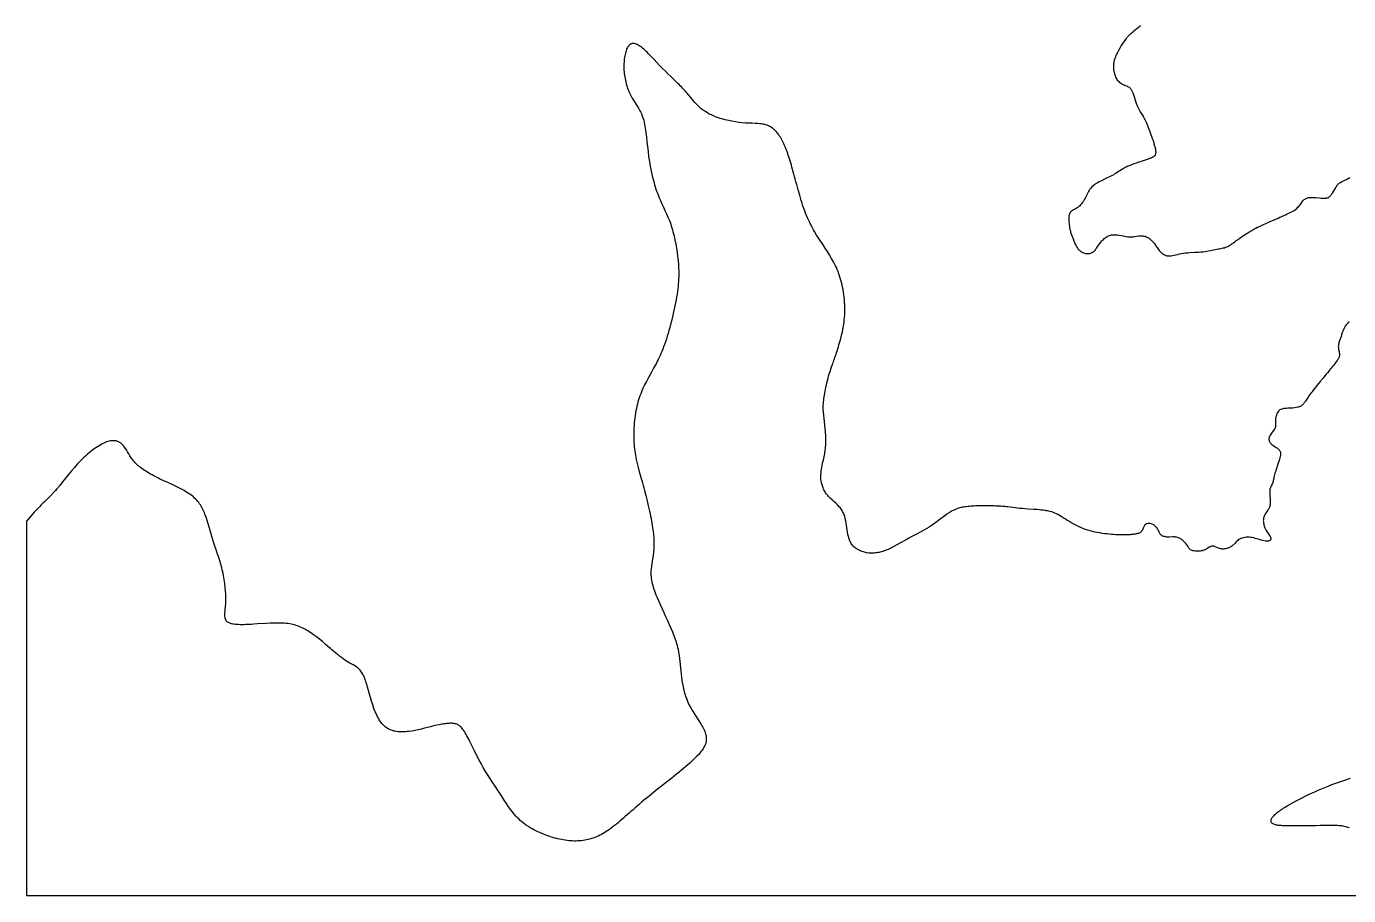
# Model space of a CAD drawing. Header units: millimetres. Extents: x -4841 to 5132, y -1058 to 8865.
# Drawn here: x -4841 to 146, y -1058 to 2219 of the extents above; entities that cross this region are included whole.
import ezdxf

# ---------------------------------------------------------------- set-up
doc = ezdxf.new("R2010")
doc.units = ezdxf.units.MM
doc.layers.add('168', color=7, linetype='Continuous')

msp = doc.modelspace()

# ---------------------------------------------------------------- linework, layer by layer
at = {"layer": '168', "elevation": 168}
for points in [[(-638.5, 2221.8), (-644.3, 2217.4), (-649.7, 2213.2), (-654.9, 2209.2), (-659.8, 2205.3), (-664.2, 2201.6), (-668.4, 2198.2), (-672.2, 2194.9), (-675.6, 2191.8), (-678.8, 2188.9), (-681.7, 2186.1), (-684.4, 2183.5), (-686.8, 2180.9), (-689.1, 2178.5), (-691.1, 2176.1), (-693.1, 2173.9), (-696.5, 2169.4), (-699.6, 2165.1), (-705.5, 2156.4), (-711.4, 2147.2), (-717, 2137.8), (-722.4, 2128.4), (-727.3, 2119), (-729.5, 2114.4), (-731.6, 2109.8), (-733.5, 2105.3), (-735.2, 2100.8), (-736.7, 2096.2), (-738, 2091.7), (-739.2, 2087.1), (-740, 2082.5), (-740.7, 2077.9), (-741.1, 2073.3), (-741.2, 2068.6), (-741.2, 2064), (-740.9, 2059.3), (-740.4, 2054.7), (-739.7, 2050.1), (-738.8, 2045.6), (-737.7, 2041.2), (-736.4, 2036.8), (-734.8, 2032.6), (-733.1, 2028.5), (-731.1, 2024.6), (-728.9, 2020.9), (-726.5, 2017.4), (-723.8, 2014.2), (-720.9, 2011.3), (-717.9, 2008.6), (-714.6, 2006.2), (-711.3, 2004), (-707.9, 2002.1), (-704.4, 2000.4), (-700.9, 1998.8), (-697.5, 1997.3), (-690.9, 1994.8), (-687.8, 1993.5), (-684.7, 1992), (-681.8, 1990.2), (-679, 1987.9), (-677.7, 1986.5), (-676.3, 1985), (-675, 1983.3), (-673.7, 1981.4), (-672.5, 1979.3), (-671.3, 1977), (-670.1, 1974.4), (-668.9, 1971.7), (-667.8, 1968.7), (-666.7, 1965.6), (-664.5, 1959), (-662.3, 1951.9), (-660.1, 1944.7), (-657.9, 1937.5), (-655.6, 1930.5), (-653.2, 1923.8), (-650.7, 1917.7), (-648.2, 1912.1), (-645.5, 1906.9), (-642.8, 1902.1), (-640.1, 1897.7), (-637.4, 1893.4), (-634.7, 1889.3), (-629.6, 1881.2), (-627.2, 1877.1), (-624.9, 1872.8), (-622.6, 1868.3), (-620.3, 1863.5), (-617.9, 1858.2), (-615.5, 1852.4), (-614.2, 1849.4), (-612.9, 1846.1), (-611.5, 1842.7), (-610.1, 1839.2), (-608.6, 1835.4), (-607.1, 1831.5), (-604, 1823.3), (-600.9, 1814.8), (-597.8, 1806.1), (-594.8, 1797.4), (-591.9, 1788.9), (-589.3, 1780.8), (-588.2, 1776.9), (-587.1, 1773.1), (-586.1, 1769.6), (-585.1, 1766.2), (-584.4, 1763), (-583.7, 1760), (-583.1, 1757.1), (-582.6, 1754.4), (-582.2, 1751.8), (-581.9, 1749.4), (-581.8, 1747.2), (-581.7, 1745), (-581.8, 1743), (-582, 1741.1), (-582.3, 1739.4), (-582.7, 1737.7), (-583.2, 1736.1), (-583.9, 1734.7), (-585.6, 1732), (-587.7, 1729.6), (-589, 1728.5), (-590.4, 1727.5), (-592, 1726.5), (-593.8, 1725.5), (-595.7, 1724.6), (-597.7, 1723.6), (-599.9, 1722.7), (-602.4, 1721.7), (-605, 1720.8), (-607.7, 1719.8), (-610.7, 1718.8), (-613.9, 1717.7), (-617.3, 1716.6), (-620.9, 1715.5), (-624.7, 1714.2), (-628.7, 1712.9), (-637.1, 1710.2), (-646, 1707.2), (-655.2, 1704.1), (-664.4, 1700.8), (-673.5, 1697.3), (-682.2, 1693.8), (-686.4, 1692), (-690.5, 1690.2), (-694.3, 1688.3), (-698, 1686.5), (-701.5, 1684.7), (-704.9, 1682.8), (-711.2, 1679.1), (-717, 1675.5), (-722.5, 1671.9), (-727.7, 1668.4), (-732.7, 1665.1), (-737.8, 1661.9), (-742.8, 1658.9), (-748.1, 1656), (-753.4, 1653.3), (-764.2, 1648.2), (-775.3, 1643.1), (-786.5, 1637.7), (-792.1, 1634.9), (-797.6, 1631.9), (-803, 1628.7), (-808.2, 1625.3), (-813.1, 1621.8), (-817.8, 1618.1), (-822.2, 1614.2), (-826.1, 1610.1), (-829.7, 1605.7), (-832.8, 1601.2), (-835.6, 1596.6), (-838.1, 1591.8), (-847.5, 1572.4), (-850, 1567.7), (-852.7, 1563.1), (-855.5, 1558.6), (-858.5, 1554.4), (-861.7, 1550.3), (-864.9, 1546.6), (-868.2, 1543.1), (-871.7, 1539.9), (-875.2, 1537.2), (-878.7, 1534.8), (-882.2, 1532.7), (-885.7, 1530.9), (-889, 1529.2), (-892.3, 1527.6), (-895.3, 1525.9), (-898.1, 1524.2), (-900.5, 1522.2), (-902.7, 1520), (-904.5, 1517.6), (-906, 1514.8), (-907.3, 1511.8), (-908.2, 1508.5), (-908.9, 1504.9), (-909.4, 1501.1), (-909.7, 1497), (-909.8, 1492.6), (-909.8, 1488), (-909.6, 1483.3), (-908.7, 1473.6), (-907.4, 1464.1), (-906.6, 1459.5), (-905.7, 1455.1), (-904.8, 1451), (-903.7, 1447.2), (-902.6, 1443.6), (-901.5, 1440.2), (-899.2, 1433.8), (-896.9, 1427.8), (-894.7, 1422), (-890.3, 1410.5), (-887.9, 1404.7), (-885.2, 1398.7), (-882.2, 1392.7), (-878.8, 1386.8), (-876.9, 1383.9), (-874.9, 1381.2), (-872.7, 1378.6), (-870.3, 1376.2), (-867.9, 1373.9), (-865.2, 1371.8), (-862.5, 1369.9), (-859.6, 1368.1), (-856.6, 1366.7), (-853.5, 1365.4), (-850.3, 1364.4), (-847.1, 1363.6), (-843.7, 1363.1), (-840.4, 1362.9), (-837.1, 1362.9), (-833.8, 1363.2), (-830.5, 1363.8), (-827.4, 1364.6), (-824.4, 1365.7), (-821.6, 1367), (-819, 1368.6), (-816.4, 1370.5), (-814, 1372.6), (-811.7, 1375), (-809.3, 1377.6), (-807, 1380.4), (-804.7, 1383.5), (-802.3, 1386.9), (-799.8, 1390.4), (-797.1, 1394.2), (-791.6, 1401.9), (-785.6, 1409.5), (-782.4, 1413.1), (-779.1, 1416.5), (-775.7, 1419.7), (-772.1, 1422.5), (-768.4, 1425), (-764.6, 1427.2), (-760.6, 1429.2), (-756.5, 1430.8), (-752.4, 1432), (-748.1, 1433), (-743.7, 1433.6), (-739.2, 1433.9), (-734.6, 1433.9), (-730.1, 1433.7), (-725.4, 1433.3), (-720.8, 1432.7), (-711.7, 1431.1), (-703, 1429.3), (-694.5, 1427.6), (-686.3, 1426.3), (-682.2, 1425.8), (-678.2, 1425.6), (-674.1, 1425.6), (-670.1, 1425.9), (-666, 1426.4), (-661.9, 1427), (-653.7, 1428.5), (-645.5, 1429.8), (-641.5, 1430.2), (-637.5, 1430.3), (-633.6, 1430.2), (-629.8, 1429.7), (-626, 1428.9), (-622.3, 1428), (-618.7, 1426.7), (-615.3, 1425.3), (-611.9, 1423.6), (-608.7, 1421.8), (-605.7, 1419.7), (-602.7, 1417.5), (-599.9, 1415.2), (-597.2, 1412.6), (-594.6, 1409.9), (-592, 1406.9), (-589.4, 1403.8), (-586.9, 1400.5), (-584.4, 1397), (-581.9, 1393.4), (-576.7, 1385.9), (-571.2, 1378.3), (-568.3, 1374.7), (-565.3, 1371.2), (-562.1, 1367.9), (-558.8, 1364.9), (-555.3, 1362.1), (-551.5, 1359.7), (-547.6, 1357.7), (-543.4, 1356.1), (-538.9, 1354.9), (-534.1, 1354.2), (-531.6, 1354.1), (-529, 1354.1), (-526.3, 1354.2), (-523.6, 1354.5), (-517.8, 1355.4), (-511.7, 1356.6), (-505.3, 1358.1), (-498.6, 1359.8), (-491.6, 1361.4), (-484.3, 1363), (-476.7, 1364.4), (-468.8, 1365.5), (-460.7, 1366.3), (-452.5, 1367), (-435.7, 1367.9), (-419.2, 1368.7), (-411.2, 1369.3), (-403.5, 1370.1), (-396.1, 1371), (-388.9, 1372.1), (-382.1, 1373.3), (-375.5, 1374.6), (-369.2, 1375.9), (-363.2, 1377.1), (-357.3, 1378.3), (-351.8, 1379.5), (-346.4, 1380.4), (-341.2, 1381.3), (-336.3, 1382.2), (-331.5, 1383.1), (-326.9, 1384.1), (-322.4, 1385.2), (-318.1, 1386.5), (-313.9, 1388), (-309.8, 1389.9), (-305.8, 1392), (-301.7, 1394.5), (-297.5, 1397.3), (-293.1, 1400.4), (-288.4, 1403.8), (-283.3, 1407.5), (-280.6, 1409.5), (-277.7, 1411.6), (-274.7, 1413.8), (-271.6, 1416), (-264.9, 1420.7), (-257.8, 1425.6), (-250.3, 1430.7), (-234.8, 1440.7), (-227, 1445.6), (-219.3, 1450.2), (-211.8, 1454.5), (-204.6, 1458.5), (-197.6, 1462.1), (-190.8, 1465.5), (-177.5, 1471.6), (-164.1, 1477.5), (-157.2, 1480.5), (-150.1, 1483.6), (-135.4, 1490.1), (-120.5, 1496.8), (-113.2, 1500.1), (-106, 1503.3), (-99, 1506.4), (-92.4, 1509.4), (-86, 1512.3), (-80, 1515), (-74.3, 1517.7), (-69, 1520.4), (-64, 1523.1), (-59.4, 1525.8), (-55.1, 1528.7), (-51.2, 1531.7), (-47.6, 1534.9), (-44.4, 1538.2), (-41.4, 1541.6), (-38.6, 1545), (-33.6, 1551.8), (-28.9, 1558.2), (-26.5, 1561.2), (-24.1, 1563.9), (-21.4, 1566.4), (-18.6, 1568.6), (-15.3, 1570.5), (-11.7, 1572.1), (-9.7, 1572.7), (-7.6, 1573.3), (-5.3, 1573.8), (-2.9, 1574.1), (-0.2, 1574.4), (2.5, 1574.5), (5.5, 1574.6), (8.6, 1574.5), (15, 1574.2), (21.8, 1573.8), (35.5, 1572.6), (42.1, 1572), (48.2, 1571.7), (51.1, 1571.6), (53.8, 1571.7), (56.3, 1571.8), (58.6, 1571.9), (60.8, 1572.2), (62.8, 1572.6), (64.7, 1573), (66.4, 1573.5), (69.5, 1574.8), (72.3, 1576.4), (74.7, 1578.2), (76.9, 1580.4), (79, 1582.7), (81.1, 1585.3), (83.1, 1588.1), (85.1, 1591.1), (89, 1597.3), (92.7, 1603.6), (96.1, 1609.6), (99.4, 1615.1), (102.6, 1620), (104.3, 1622.3), (106.2, 1624.4), (108.1, 1626.3), (110.2, 1628.1), (112.5, 1629.8), (115, 1631.4), (120.3, 1634.2), (126.1, 1636.9), (132.1, 1639.7), (138.2, 1642.7), (144.3, 1645.9), (150.3, 1649.3)], [(147, 1106.9), (145.1, 1104.2), (141, 1098.9), (136.9, 1094), (133.1, 1089), (129.9, 1083.9), (127.2, 1078.6), (124.9, 1073.1), (122.9, 1067.5), (119.5, 1056), (117.7, 1050), (115.6, 1043.8), (113.1, 1037.5), (110.5, 1030.9), (109.4, 1027.5), (108.4, 1024), (107.6, 1020.5), (107.1, 1016.8), (106.9, 1013), (107.1, 1009.1), (107.6, 1005.2), (108.2, 1001.2), (109.7, 993.3), (110.4, 989.5), (110.9, 985.7), (111.1, 982.2), (111, 978.7), (110.4, 975.2), (109.9, 973.4), (109.2, 971.5), (108.3, 969.4), (107.2, 967.2), (105.8, 964.9), (104.2, 962.3), (102.3, 959.4), (100.2, 956.4), (97.7, 953), (94.9, 949.3), (91.8, 945.2), (88.3, 940.8), (84.4, 936), (80.2, 930.8), (75.6, 925.2), (70.8, 919.3), (65.7, 913.1), (60.4, 906.8), (49.5, 893.6), (38.5, 880.2), (27.6, 866.9), (22.4, 860.4), (17.3, 854), (12.5, 847.9), (7.9, 842), (3.7, 836.5), (-0.2, 831.3), (-3.7, 826.4), (-6.8, 821.9), (-9.7, 817.7), (-12.3, 813.9), (-14.7, 810.3), (-16.9, 807), (-19, 804), (-20.9, 801.3), (-22.8, 798.8), (-24.5, 796.5), (-26.3, 794.4), (-28.1, 792.6), (-29.9, 790.9), (-31.8, 789.4), (-33.8, 788), (-36, 786.8), (-38.4, 785.8), (-40.9, 784.8), (-43.5, 784), (-46.3, 783.3), (-52.1, 782.1), (-58.2, 781.2), (-64.5, 780.6), (-70.8, 780.1), (-77, 779.8), (-82.9, 779.5), (-88.4, 779.2), (-93.5, 778.7), (-98.1, 778.2), (-102.4, 777.4), (-106.3, 776.4), (-109.9, 775), (-113.1, 773.3), (-116, 771.2), (-118.7, 768.6), (-121, 765.5), (-123.1, 762), (-125, 758.2), (-126.5, 754.1), (-127.8, 749.9), (-128.7, 745.6), (-129.4, 741.2), (-129.8, 736.9), (-130, 732.7), (-129.8, 724.6), (-129.6, 720.8), (-129.6, 717), (-129.8, 713.3), (-130.4, 709.7), (-131.4, 706.1), (-132.9, 702.6), (-134.8, 699.2), (-137.2, 695.7), (-142.4, 688.9), (-147.6, 682), (-149.9, 678.5), (-151.8, 674.9), (-153.3, 671.3), (-154.2, 667.7), (-154.7, 664), (-154.5, 660.4), (-154.2, 658.6), (-153.8, 656.8), (-153.2, 655.1), (-152.4, 653.3), (-151.5, 651.6), (-150.4, 649.9), (-149.1, 648.3), (-147.6, 646.7), (-146, 645.1), (-144.1, 643.6), (-140.1, 640.5), (-135.8, 637.6), (-131.3, 634.7), (-126.8, 631.7), (-122.6, 628.7), (-118.8, 625.6), (-117.1, 624), (-115.6, 622.3), (-114.4, 620.6), (-113.3, 618.9), (-112.4, 617.1), (-111.7, 615.2), (-111.2, 613.3), (-110.9, 611.3), (-110.7, 609.3), (-110.7, 607.2), (-111, 602.8), (-111.9, 598.2), (-113.1, 593.3), (-114.7, 588.1), (-116.5, 582.6), (-118.4, 576.8), (-122.6, 564.7), (-126.7, 552.4), (-128.7, 546.3), (-130.5, 540.4), (-132.1, 534.7), (-133.5, 529.3), (-134.6, 524.3), (-135.7, 519.5), (-136.6, 514.9), (-137.5, 510.7), (-138.4, 506.7), (-139.3, 502.9), (-140.4, 499.4), (-141.7, 496.1), (-144.6, 489.9), (-147.5, 483.7), (-148.9, 480.4), (-150, 477), (-150.9, 473.2), (-151.5, 469.1), (-151.7, 464.6), (-151.7, 459.8), (-151.5, 454.8), (-151.2, 449.6), (-150.4, 439.4), (-150, 434.4), (-149.8, 429.7), (-149.8, 425.3), (-150, 421.2), (-150.5, 417.3), (-151.1, 413.6), (-151.9, 410.2), (-152.9, 406.9), (-154.1, 403.8), (-155.6, 400.8), (-157.2, 397.8), (-159, 395), (-166.9, 383.9), (-168.7, 381.1), (-170.4, 378.2), (-171.9, 375.3), (-173.1, 372.4), (-174.1, 369.3), (-174.9, 366.3), (-175.4, 363.1), (-175.7, 360), (-175.9, 356.8), (-175.8, 353.6), (-175.6, 350.4), (-175.2, 347.2), (-174, 340.9), (-172.3, 334.7), (-170.2, 329), (-167.8, 323.7), (-165.3, 318.9), (-162.6, 314.6), (-159.9, 310.7), (-157.3, 307), (-154.8, 303.5), (-152.5, 300.1), (-150.6, 296.9), (-149, 293.7), (-148.5, 292.1), (-148.1, 290.5), (-147.8, 288.9), (-147.8, 287.4), (-147.9, 286), (-148.2, 284.7), (-148.8, 283.4), (-149.5, 282.3), (-150.6, 281.4), (-151.8, 280.5), (-153.3, 279.8), (-155, 279.3), (-156.8, 278.9), (-158.8, 278.6), (-161, 278.5), (-163.3, 278.5), (-165.7, 278.7), (-168.2, 279), (-173.4, 279.8), (-178.7, 281.1), (-184.2, 282.6), (-195.2, 285.8), (-206.2, 289), (-211.9, 290.5), (-217.8, 291.8), (-223.8, 292.9), (-229.6, 293.6), (-235.4, 293.8), (-240.9, 293.5), (-246.2, 292.8), (-251.3, 291.7), (-256.1, 290.3), (-260.6, 288.6), (-264.9, 286.6), (-268.9, 284.3), (-272.5, 281.6), (-275.9, 278.5), (-279.2, 274.9), (-282.6, 271.1), (-286.3, 267.1), (-288.4, 265.1), (-290.6, 263.1), (-293, 261.1), (-295.5, 259.2), (-298.3, 257.4), (-301.2, 255.7), (-304.2, 254.1), (-307.5, 252.7), (-310.9, 251.5), (-314.5, 250.5), (-318.3, 249.7), (-322.1, 249.2), (-326, 248.9), (-329.9, 248.9), (-333.8, 249.1), (-337.5, 249.7), (-341.2, 250.5), (-344.6, 251.5), (-348, 252.9), (-351.1, 254.3), (-357.1, 257.1), (-360, 258.4), (-362.8, 259.3), (-365.6, 259.8), (-368.4, 259.9), (-371.2, 259.5), (-374.1, 258.6), (-376.9, 257.4), (-379.7, 255.9), (-385.2, 252.5), (-390.6, 249.1), (-393.2, 247.6), (-395.8, 246.2), (-398.5, 245), (-401.2, 244), (-404, 243.1), (-407, 242.3), (-410.2, 241.7), (-413.6, 241.2), (-417.3, 240.9), (-421.2, 240.7), (-425.3, 240.7), (-429.4, 240.8), (-433.5, 241.2), (-437.5, 241.7), (-441.2, 242.5), (-444.6, 243.6), (-447.7, 244.9), (-450.3, 246.4), (-452.5, 248.2), (-454.5, 250.2), (-456.2, 252.4), (-457.9, 254.7), (-460.9, 259.7), (-464.3, 264.9), (-468.2, 270.1), (-470.4, 272.7), (-472.7, 275.2), (-475.2, 277.7), (-477.8, 280.1), (-480.6, 282.3), (-483.5, 284.4), (-486.5, 286.4), (-489.7, 288.2), (-492.9, 289.7), (-496.2, 291.1), (-499.6, 292.3), (-503.1, 293.3), (-506.5, 294), (-510, 294.4), (-513.5, 294.6), (-517, 294.6), (-531, 293.9), (-534.5, 293.8), (-538, 293.9), (-541.6, 294.2), (-545.1, 294.8), (-548.5, 295.6), (-551.8, 296.6), (-554.9, 297.8), (-557.8, 299.2), (-560.5, 300.9), (-562.8, 302.8), (-564.8, 305), (-566.4, 307.4), (-567.8, 309.9), (-569.1, 312.6), (-571.6, 318.2), (-572.9, 321.1), (-574.4, 324), (-576.2, 326.9), (-578.4, 329.7), (-580.8, 332.4), (-583.4, 335), (-586.2, 337.3), (-589.3, 339.5), (-592.4, 341.3), (-595.7, 342.9), (-599, 344.1), (-602.3, 344.9), (-605.6, 345.4), (-608.8, 345.4), (-611.9, 345.1), (-614.9, 344.4), (-617.6, 343.3), (-620.1, 341.9), (-622.3, 340), (-624.2, 337.9), (-625.8, 335.4), (-627.1, 332.7), (-629.5, 326.9), (-631.8, 321.2), (-633.2, 318.5), (-634.9, 316.1), (-636.8, 314), (-639, 312.1), (-641.5, 310.5), (-644.2, 309.1), (-647.1, 307.9), (-650.3, 306.9), (-653.8, 306), (-657.4, 305.3), (-661.3, 304.6), (-665.3, 304.1), (-669.5, 303.6), (-673.9, 303.2), (-678.5, 302.9), (-683.2, 302.6), (-693, 302.3), (-703.3, 302), (-708.7, 302), (-714.4, 302.1), (-720.3, 302.2), (-726.6, 302.4), (-733.3, 302.8), (-740.5, 303.2), (-748.2, 303.8), (-756.4, 304.6), (-765, 305.6), (-774, 306.7), (-783.1, 307.9), (-792.4, 309.4), (-801.7, 311.1), (-810.9, 312.9), (-820, 315), (-828.9, 317.3), (-837.5, 319.8), (-845.9, 322.6), (-854.1, 325.5), (-862.2, 328.8), (-870.1, 332.2), (-878, 336), (-885.8, 340), (-893.6, 344.2), (-901.4, 348.7), (-909, 353.3), (-916.5, 357.9), (-923.8, 362.5), (-930.9, 367), (-937.7, 371.2), (-944.2, 375.1), (-950.4, 378.6), (-956.3, 381.7), (-962, 384.5), (-967.7, 386.8), (-973.5, 388.8), (-979.7, 390.6), (-986.3, 392.1), (-989.9, 392.8), (-993.6, 393.4), (-997.5, 394), (-1001.7, 394.5), (-1006, 395), (-1010.6, 395.5), (-1015.4, 396), (-1020.3, 396.4), (-1030.6, 397.3), (-1041.3, 398), (-1063, 399.6), (-1073.6, 400.4), (-1083.9, 401.3), (-1093.6, 402.2), (-1102.9, 403.3), (-1120.8, 405.5), (-1129.8, 406.6), (-1139.2, 407.6), (-1144.1, 408.1), (-1149.2, 408.6), (-1154.5, 409.1), (-1160, 409.5), (-1165.7, 410), (-1171.7, 410.3), (-1177.9, 410.7), (-1184.3, 411), (-1191, 411.2), (-1197.8, 411.5), (-1211.7, 411.8), (-1225.9, 411.9), (-1240, 411.8), (-1253.8, 411.5), (-1260.5, 411.3), (-1267.1, 411), (-1273.4, 410.7), (-1279.5, 410.2), (-1285.3, 409.7), (-1290.9, 409.2), (-1296.3, 408.5), (-1301.4, 407.8), (-1306.4, 407), (-1311.1, 406.1), (-1315.7, 405.1), (-1320.2, 404), (-1324.6, 402.7), (-1328.8, 401.4), (-1337, 398.3), (-1345.1, 394.6), (-1349.1, 392.5), (-1353, 390.3), (-1357.1, 388), (-1361.1, 385.4), (-1369.3, 380), (-1377.5, 374), (-1385.9, 367.8), (-1394.3, 361.4), (-1411.2, 348.6), (-1419.7, 342.5), (-1428.2, 336.8), (-1436.7, 331.4), (-1445.3, 326.3), (-1454, 321.4), (-1462.9, 316.6), (-1472, 311.7), (-1481.5, 306.7), (-1491.3, 301.5), (-1496.3, 298.8), (-1501.5, 295.9), (-1512.3, 289.9), (-1523.3, 283.6), (-1546.2, 270.7), (-1557.6, 264.3), (-1569, 258.3), (-1580.2, 252.7), (-1585.6, 250.1), (-1591, 247.7), (-1596.2, 245.5), (-1601.3, 243.5), (-1606.3, 241.6), (-1611.2, 240), (-1616, 238.5), (-1620.7, 237.2), (-1625.3, 236.1), (-1629.8, 235.2), (-1634.3, 234.4), (-1638.7, 233.9), (-1643, 233.4), (-1647.3, 233.2), (-1651.5, 233.1), (-1655.7, 233.2), (-1659.9, 233.4), (-1664, 233.8), (-1672.2, 235), (-1680.4, 236.8), (-1684.4, 238), (-1688.4, 239.2), (-1692.3, 240.7), (-1696.1, 242.2), (-1699.9, 244), (-1703.5, 245.8), (-1707, 247.8), (-1710.4, 250), (-1713.7, 252.3), (-1716.8, 254.8), (-1719.8, 257.4), (-1722.6, 260.2), (-1725.2, 263.2), (-1727.6, 266.3), (-1729.8, 269.5), (-1731.9, 272.9), (-1733.7, 276.4), (-1735.4, 280), (-1736.9, 283.8), (-1738.2, 287.6), (-1740.6, 295.6), (-1742.5, 303.9), (-1744.1, 312.4), (-1745.5, 321), (-1747.9, 338.3), (-1749.2, 346.8), (-1750.7, 355.2), (-1752.5, 363.5), (-1754.6, 371.6), (-1755.9, 375.6), (-1757.3, 379.5), (-1758.9, 383.3), (-1760.6, 387.1), (-1762.5, 390.9), (-1764.6, 394.5), (-1767, 398.1), (-1769.5, 401.6), (-1772.3, 405), (-1775.2, 408.4), (-1781.5, 414.9), (-1788.2, 421.3), (-1795.2, 427.7), (-1802.2, 434), (-1809.1, 440.4), (-1815.5, 446.9), (-1818.5, 450.2), (-1821.4, 453.6), (-1824.1, 457.1), (-1826.5, 460.6), (-1828.8, 464.2), (-1831, 467.8), (-1832.9, 471.5), (-1834.7, 475.2), (-1836.3, 479), (-1837.7, 482.8), (-1839, 486.6), (-1840.2, 490.4), (-1842, 498.1), (-1843.3, 505.9), (-1844.1, 513.5), (-1844.4, 521.1), (-1844.3, 528.6), (-1843.9, 536), (-1843.1, 543.3), (-1842, 550.4), (-1840.8, 557.4), (-1839.5, 564.2), (-1838.1, 570.9), (-1836.6, 577.5), (-1835.2, 583.8), (-1832.5, 596.2), (-1830.2, 608.5), (-1829.1, 614.7), (-1828.2, 621), (-1827.5, 627.4), (-1826.8, 634), (-1826.4, 640.7), (-1826, 647.6), (-1825.8, 661.5), (-1826.1, 675.5), (-1826.9, 689.5), (-1828.1, 703.1), (-1829.6, 716.4), (-1831.2, 729.2), (-1832.7, 741.5), (-1834, 753.2), (-1835, 764.6), (-1835.5, 775.7), (-1835.6, 786.9), (-1835.3, 792.5), (-1835, 798.2), (-1834.5, 804), (-1833.8, 810), (-1833, 816.2), (-1832, 822.6), (-1830.9, 829.3), (-1829.7, 836.3), (-1828.4, 843.6), (-1827, 851.3), (-1825.4, 859.2), (-1823.7, 867.3), (-1821.8, 875.7), (-1819.8, 884.1), (-1817.6, 892.6), (-1815.2, 901.1), (-1812.7, 909.6), (-1810, 918.1), (-1807.2, 926.7), (-1804.1, 935.7), (-1800.8, 945), (-1799, 949.9), (-1797.3, 954.9), (-1795.4, 960.2), (-1793.5, 965.6), (-1791.6, 971.3), (-1789.5, 977.2), (-1787.5, 983.3), (-1785.3, 989.8), (-1783.1, 996.5), (-1780.9, 1003.5), (-1778.6, 1010.8), (-1776.3, 1018.3), (-1774, 1026.1), (-1771.8, 1034), (-1769.6, 1042.2), (-1767.5, 1050.6), (-1765.4, 1059.2), (-1763.5, 1067.9), (-1761.7, 1076.8), (-1760.1, 1085.8), (-1758.6, 1094.9), (-1757.2, 1104.1), (-1756.1, 1113.4), (-1755.2, 1122.9), (-1754.6, 1132.3), (-1754.2, 1141.8), (-1754, 1151.4), (-1754.1, 1160.9), (-1754.4, 1170.5), (-1754.9, 1180), (-1755.7, 1189.5), (-1756.6, 1199), (-1757.8, 1208.4), (-1759.2, 1217.7), (-1760.7, 1226.9), (-1762.5, 1235.9), (-1764.5, 1244.9), (-1766.6, 1253.7), (-1768.9, 1262.3), (-1771.4, 1270.8), (-1774.1, 1279), (-1776.9, 1287), (-1779.8, 1294.9), (-1782.9, 1302.5), (-1786.2, 1309.9), (-1789.6, 1317.2), (-1793, 1324.3), (-1796.6, 1331.2), (-1804.1, 1344.8), (-1811.8, 1357.8), (-1819.8, 1370.6), (-1827.9, 1383), (-1836.1, 1395.4), (-1852.5, 1420.2), (-1860.6, 1432.9), (-1868.6, 1446.1), (-1872.5, 1452.9), (-1876.4, 1459.8), (-1880.3, 1467), (-1884.1, 1474.4), (-1887.8, 1482), (-1891.5, 1489.8), (-1895.1, 1498), (-1898.7, 1506.4), (-1902.1, 1515.1), (-1905.5, 1524.2), (-1908.9, 1533.5), (-1912.1, 1543), (-1915.3, 1552.8), (-1918.4, 1562.7), (-1924.5, 1582.8), (-1930.2, 1603.1), (-1935.8, 1623.3), (-1938.5, 1633.3), (-1941.1, 1643.1), (-1943.7, 1652.7), (-1946.2, 1662.1), (-1948.7, 1671.2), (-1951.1, 1680), (-1953.5, 1688.6), (-1955.9, 1696.8), (-1958.2, 1704.8), (-1960.5, 1712.5), (-1962.8, 1719.9), (-1965.1, 1727.1), (-1967.3, 1734), (-1969.6, 1740.7), (-1971.9, 1747.2), (-1974.3, 1753.4), (-1976.6, 1759.4), (-1979, 1765.3), (-1981.4, 1771), (-1983.9, 1776.4), (-1986.4, 1781.8), (-1989, 1786.9), (-1991.6, 1791.9), (-1994.3, 1796.8), (-1997.1, 1801.5), (-2000, 1806), (-2003, 1810.3), (-2006, 1814.5), (-2009.2, 1818.5), (-2012.4, 1822.2), (-2015.8, 1825.8), (-2019.3, 1829.2), (-2022.9, 1832.4), (-2026.6, 1835.3), (-2030.4, 1838), (-2034.4, 1840.5), (-2038.5, 1842.7), (-2042.7, 1844.7), (-2047.1, 1846.5), (-2051.6, 1848), (-2056.3, 1849.2), (-2061.1, 1850.3), (-2066.1, 1851.2), (-2071.2, 1851.9), (-2076.4, 1852.5), (-2081.7, 1853), (-2092.7, 1853.6), (-2104.2, 1854.1), (-2116.1, 1854.6), (-2128.4, 1855.2), (-2141, 1856.2), (-2153.9, 1857.6), (-2166.9, 1859.4), (-2180, 1861.7), (-2193, 1864.4), (-2205.8, 1867.4), (-2218.2, 1870.8), (-2224.2, 1872.7), (-2230.1, 1874.6), (-2235.9, 1876.6), (-2241.5, 1878.7), (-2246.9, 1880.9), (-2252.2, 1883.1), (-2257.3, 1885.5), (-2262.2, 1887.9), (-2266.9, 1890.4), (-2271.5, 1892.9), (-2275.9, 1895.5), (-2280.1, 1898.1), (-2284.3, 1900.9), (-2288.2, 1903.6), (-2295.7, 1909.3), (-2302.7, 1915.1), (-2309.1, 1921), (-2315, 1927), (-2320.5, 1933.2), (-2325.9, 1939.5), (-2331.1, 1945.9), (-2336.5, 1952.7), (-2342.2, 1959.7), (-2345.1, 1963.3), (-2348.2, 1967), (-2351.5, 1970.8), (-2354.9, 1974.7), (-2358.5, 1978.7), (-2362.3, 1982.8), (-2366.4, 1987), (-2370.6, 1991.3), (-2375, 1995.7), (-2379.5, 2000.2), (-2384.2, 2004.8), (-2389.1, 2009.5), (-2399.1, 2019.2), (-2409.5, 2029.2), (-2420.2, 2039.5), (-2431, 2050.2), (-2441.9, 2061.2), (-2452.7, 2072.4), (-2463.4, 2083.7), (-2473.9, 2094.8), (-2484.2, 2105.6), (-2489.2, 2110.8), (-2494.1, 2115.9), (-2498.9, 2120.7), (-2503.6, 2125.3), (-2508.2, 2129.6), (-2512.7, 2133.7), (-2517.1, 2137.5), (-2521.3, 2140.9), (-2525.4, 2144), (-2529.3, 2146.7), (-2533.1, 2149.1), (-2536.8, 2151), (-2540.3, 2152.6), (-2543.7, 2153.8), (-2546.9, 2154.7), (-2550, 2155.1), (-2553, 2155.2), (-2555.8, 2154.9), (-2558.5, 2154.3), (-2561.1, 2153.3), (-2563.6, 2151.9), (-2565.9, 2150.1), (-2568.2, 2148), (-2570.3, 2145.5), (-2572.3, 2142.6), (-2574.2, 2139.4), (-2576, 2135.8), (-2577.7, 2131.9), (-2579.2, 2127.6), (-2580.7, 2123.1), (-2582, 2118.3), (-2583.2, 2113.3), (-2584.2, 2108), (-2585.1, 2102.6), (-2585.9, 2096.9), (-2586.5, 2091.1), (-2587, 2085.1), (-2587.4, 2079.1), (-2587.5, 2072.9), (-2587.6, 2066.7), (-2587.4, 2060.4), (-2587.1, 2054.1), (-2586.6, 2047.7), (-2586, 2041.4), (-2585.2, 2035.1), (-2584.2, 2028.8), (-2583.1, 2022.5), (-2581.9, 2016.3), (-2580.4, 2010.1), (-2578.9, 2004), (-2577.2, 1998), (-2575.4, 1992), (-2573.4, 1986.2), (-2571.3, 1980.4), (-2569.1, 1974.8), (-2566.7, 1969.3), (-2564.3, 1963.9), (-2561.7, 1958.7), (-2559, 1953.6), (-2556.3, 1948.7), (-2550.5, 1939.2), (-2538.5, 1920.7), (-2532.5, 1911.2), (-2529.7, 1906.3), (-2526.9, 1901.2), (-2524.2, 1895.9), (-2521.6, 1890.5), (-2519.2, 1884.7), (-2516.9, 1878.7), (-2514.8, 1872.4), (-2512.8, 1865.8), (-2511.1, 1858.8), (-2509.5, 1851.5), (-2508.1, 1843.9), (-2506.7, 1836), (-2505.5, 1827.9), (-2504.4, 1819.6), (-2503.4, 1811.1), (-2502.4, 1802.4), (-2500.5, 1784.5), (-2498.6, 1766.3), (-2496.5, 1747.7), (-2494.2, 1729), (-2491.4, 1710.5), (-2488.1, 1692.1), (-2484.5, 1674), (-2480.5, 1656.2), (-2478.4, 1647.5), (-2476.1, 1639), (-2473.8, 1630.6), (-2471.5, 1622.4), (-2469, 1614.3), (-2466.5, 1606.4), (-2463.9, 1598.7), (-2461.2, 1591.2), (-2458.5, 1584), (-2455.7, 1576.9), (-2452.9, 1570.1), (-2450, 1563.4), (-2444.2, 1550.5), (-2438.3, 1538), (-2432.5, 1525.6), (-2426.7, 1513.3), (-2421.2, 1500.7), (-2415.9, 1487.8), (-2413.4, 1481.1), (-2411, 1474.2), (-2408.7, 1467.1), (-2406.4, 1459.9), (-2404.3, 1452.6), (-2402.3, 1445.1), (-2398.5, 1429.8), (-2395, 1414.3), (-2392, 1398.6), (-2389.2, 1382.8), (-2386.9, 1367.1), (-2384.8, 1351.7), (-2383.1, 1336.5), (-2381.8, 1321.5), (-2381, 1306.3), (-2380.7, 1298.6), (-2380.6, 1290.7), (-2380.7, 1282.8), (-2380.9, 1274.6), (-2381.2, 1266.3), (-2381.7, 1257.7), (-2382.4, 1248.8), (-2383.3, 1239.7), (-2384.4, 1230.2), (-2385.6, 1220.4), (-2387.1, 1210.2), (-2388.8, 1199.6), (-2390.7, 1188.7), (-2392.7, 1177.5), (-2394.9, 1166.1), (-2397.3, 1154.5), (-2399.9, 1142.8), (-2402.5, 1131), (-2408.2, 1107.5), (-2411.3, 1095.8), (-2414.3, 1084.2), (-2417.5, 1072.9), (-2420.8, 1061.8), (-2424.1, 1050.9), (-2427.4, 1040.5), (-2430.8, 1030.4), (-2434.2, 1020.7), (-2437.6, 1011.5), (-2441, 1002.7), (-2444.4, 994.3), (-2447.8, 986.2), (-2451.3, 978.5), (-2454.7, 971), (-2458.2, 963.8), (-2461.6, 956.9), (-2465.1, 950.1), (-2468.5, 943.5), (-2475.4, 930.8), (-2482.3, 918.4), (-2496, 893.7), (-2502.7, 881.1), (-2509.2, 868.2), (-2515.5, 854.8), (-2518.5, 848), (-2521.4, 841), (-2524.2, 833.8), (-2526.9, 826.5), (-2529.5, 819), (-2532, 811.4), (-2534.3, 803.5), (-2536.5, 795.4), (-2538.5, 787.1), (-2540.4, 778.6), (-2542.1, 769.9), (-2543.7, 761), (-2545.1, 751.9), (-2546.3, 742.8), (-2547.4, 733.6), (-2548.3, 724.3), (-2549, 715), (-2549.6, 705.6), (-2550.1, 696.3), (-2550.3, 687.1), (-2550.4, 677.9), (-2550.4, 668.8), (-2550.1, 659.8), (-2549.7, 651), (-2549.2, 642.4), (-2548.5, 633.9), (-2547.6, 625.7), (-2546.6, 617.7), (-2545.4, 609.7), (-2544.1, 601.9), (-2541.1, 586.5), (-2537.6, 571.3), (-2533.7, 555.9), (-2529.5, 540.1), (-2527.2, 532.1), (-2524.9, 523.8), (-2522.6, 515.4), (-2520.2, 506.8), (-2517.7, 497.9), (-2515.2, 488.8), (-2512.7, 479.5), (-2510.2, 470), (-2505.1, 450.7), (-2500.2, 431.2), (-2495.5, 411.6), (-2491, 392.2), (-2489, 382.7), (-2487, 373.3), (-2485.2, 364.1), (-2483.4, 355.1), (-2481.9, 346.4), (-2480.5, 337.9), (-2479.2, 329.6), (-2478.1, 321.6), (-2477.1, 313.8), (-2476.3, 306.2), (-2475.6, 298.8), (-2475.1, 291.6), (-2474.7, 284.6), (-2474.4, 277.8), (-2474.3, 271.2), (-2474.3, 264.7), (-2474.4, 258.3), (-2474.6, 252.1), (-2475, 246.1), (-2475.5, 240.1), (-2476.1, 234.3), (-2476.8, 228.5), (-2478.4, 217.3), (-2482.2, 195.4), (-2483.8, 184.5), (-2485, 173.4), (-2485.4, 167.8), (-2485.7, 162.1), (-2485.7, 156.3), (-2485.5, 150.3), (-2485.1, 144.3), (-2484.4, 138.1), (-2483.4, 131.7), (-2482.1, 125.2), (-2480.5, 118.6), (-2478.7, 111.8), (-2476.7, 104.9), (-2474.4, 97.9), (-2472, 90.8), (-2469.4, 83.6), (-2466.6, 76.4), (-2463.7, 69), (-2457.5, 54.2), (-2450.9, 39.2), (-2437.1, 9.1), (-2430.2, -5.9), (-2423.4, -20.7), (-2416.7, -35.3), (-2410.4, -49.8), (-2404.4, -63.9), (-2401.6, -70.9), (-2398.9, -77.7), (-2396.4, -84.5), (-2394.1, -91.1), (-2391.9, -97.7), (-2389.8, -104.1), (-2388, -110.4), (-2386.3, -116.7), (-2384.8, -122.8), (-2383.4, -128.8), (-2381, -140.7), (-2379.1, -152.5), (-2377.5, -164), (-2376.2, -175.6), (-2373.9, -198.9), (-2372.7, -210.8), (-2371.5, -222.8), (-2370.1, -235), (-2368.5, -247.1), (-2366.6, -259.3), (-2364.4, -271.3), (-2361.7, -283.3), (-2358.6, -295), (-2356.8, -300.8), (-2354.9, -306.5), (-2350.7, -317.8), (-2345.9, -328.8), (-2340.7, -339.6), (-2335.2, -350.3), (-2329.2, -360.9), (-2323, -371.3), (-2316.5, -381.7), (-2302.9, -402.4), (-2296.3, -412.8), (-2293.2, -417.9), (-2290.2, -423.1), (-2287.5, -428.3), (-2284.9, -433.5), (-2282.7, -438.8), (-2280.7, -444), (-2279.1, -449.2), (-2277.8, -454.5), (-2277, -459.8), (-2276.6, -465.2), (-2276.8, -470.5), (-2277.4, -475.9), (-2278.6, -481.3), (-2280.3, -486.8), (-2282.6, -492.3), (-2285.4, -497.9), (-2288.7, -503.5), (-2292.4, -509.2), (-2296.7, -514.9), (-2301.4, -520.8), (-2306.5, -526.7), (-2312.1, -532.8), (-2318.1, -538.9), (-2324.5, -545.2), (-2331.3, -551.6), (-2338.5, -558.1), (-2346, -564.7), (-2353.9, -571.5), (-2362.1, -578.4), (-2370.6, -585.4), (-2379.4, -592.6), (-2388.5, -600), (-2397.7, -607.4), (-2407.1, -614.9), (-2426.3, -630.1), (-2445.8, -645.4), (-2465.2, -660.8), (-2484.4, -676.1), (-2493.7, -683.7), (-2502.9, -691.2), (-2511.9, -698.6), (-2520.6, -706), (-2529.1, -713.2), (-2537.3, -720.3), (-2545.3, -727.3), (-2553.1, -734.2), (-2560.7, -740.9), (-2568.1, -747.5), (-2575.3, -753.9), (-2582.4, -760.1), (-2589.4, -766.2), (-2596.2, -772.2), (-2602.9, -777.9), (-2609.4, -783.5), (-2615.9, -788.8), (-2622.4, -794), (-2628.7, -798.9), (-2635, -803.6), (-2641.3, -808.1), (-2647.5, -812.4), (-2653.8, -816.5), (-2659.9, -820.3), (-2666.1, -823.9), (-2672.3, -827.3), (-2678.5, -830.5), (-2684.7, -833.4), (-2690.8, -836.1), (-2697, -838.6), (-2703.3, -840.9), (-2709.5, -843), (-2715.8, -844.9), (-2722.1, -846.5), (-2728.4, -848), (-2734.8, -849.2), (-2741.3, -850.2), (-2747.8, -851), (-2754.4, -851.6), (-2761, -852), (-2767.7, -852.2), (-2774.4, -852.2), (-2781.2, -852), (-2788.1, -851.6), (-2795, -851), (-2801.9, -850.2), (-2809, -849.2), (-2816.1, -848.1), (-2823.2, -846.7), (-2830.4, -845.2), (-2837.7, -843.5), (-2845, -841.7), (-2852.4, -839.6), (-2859.9, -837.4), (-2867.4, -835), (-2874.9, -832.5), (-2882.5, -829.8), (-2890, -826.9), (-2897.5, -823.8), (-2905, -820.6), (-2912.4, -817.2), (-2919.7, -813.7), (-2926.9, -809.9), (-2934, -806), (-2941, -802), (-2947.8, -797.8), (-2954.4, -793.4), (-2960.8, -788.8), (-2967, -784.1), (-2973, -779.2), (-2978.7, -774.2), (-2984.2, -769), (-2989.5, -763.6), (-2994.6, -758.2), (-2999.5, -752.6), (-3004.3, -746.8), (-3008.9, -741), (-3013.4, -735), (-3022.1, -722.9), (-3030.5, -710.4), (-3038.8, -697.8), (-3047.2, -684.9), (-3055.7, -672), (-3064.4, -659), (-3073.2, -645.8), (-3082.1, -632.4), (-3091.1, -618.7), (-3100, -604.7), (-3108.9, -590.3), (-3117.7, -575.4), (-3126.3, -560), (-3134.6, -544.2), (-3142.8, -528.2), (-3150.7, -512.3), (-3154.5, -504.5), (-3158.3, -496.8), (-3162, -489.3), (-3165.6, -482), (-3169.2, -474.9), (-3172.6, -468.2), (-3176, -461.7), (-3179.3, -455.6), (-3182.5, -449.9), (-3185.7, -444.6), (-3188.7, -439.7), (-3191.7, -435.3), (-3194.6, -431.3), (-3197.4, -427.7), (-3200.2, -424.5), (-3203, -421.6), (-3205.8, -419.1), (-3208.6, -416.9), (-3211.4, -415), (-3214.3, -413.3), (-3217.2, -412), (-3220.1, -410.9), (-3223.2, -410), (-3226.4, -409.3), (-3229.6, -408.8), (-3233, -408.4), (-3236.5, -408.2), (-3240.2, -408.2), (-3244, -408.3), (-3248, -408.4), (-3252.1, -408.7), (-3256.3, -409.2), (-3260.7, -409.7), (-3265.2, -410.3), (-3269.8, -411), (-3274.5, -411.9), (-3284.4, -413.7), (-3294.6, -415.9), (-3305.3, -418.4), (-3316.4, -421.1), (-3327.8, -424), (-3339.4, -426.9), (-3351.3, -429.8), (-3363.3, -432.6), (-3375.3, -435.1), (-3387.4, -437.3), (-3399.3, -439), (-3405.2, -439.6), (-3411, -440.1), (-3416.8, -440.5), (-3422.5, -440.6), (-3428.2, -440.6), (-3433.7, -440.4), (-3439.2, -440), (-3444.6, -439.3), (-3449.9, -438.4), (-3455.1, -437.3), (-3460.1, -435.8), (-3465.1, -434.2), (-3469.9, -432.2), (-3474.6, -429.9), (-3479.2, -427.4), (-3483.6, -424.5), (-3487.9, -421.3), (-3492, -417.7), (-3496, -413.8), (-3499.8, -409.5), (-3503.4, -404.9), (-3506.9, -400), (-3510.3, -394.8), (-3513.5, -389.3), (-3516.5, -383.6), (-3519.5, -377.7), (-3522.3, -371.5), (-3525, -365.3), (-3527.6, -358.8), (-3530.1, -352.2), (-3534.8, -338.8), (-3539.2, -325.2), (-3543.3, -311.5), (-3547.1, -297.9), (-3550.8, -284.7), (-3554.4, -271.8), (-3556.2, -265.6), (-3558, -259.5), (-3559.8, -253.6), (-3561.7, -247.9), (-3563.6, -242.5), (-3565.6, -237.2), (-3567.6, -232.2), (-3569.8, -227.5), (-3572, -223.1), (-3574.3, -218.9), (-3576.7, -215.1), (-3579.2, -211.6), (-3581.8, -208.4), (-3584.5, -205.4), (-3587.2, -202.6), (-3590.1, -200.1), (-3593, -197.7), (-3595.9, -195.6), (-3602, -191.6), (-3608.1, -188), (-3620.7, -181.2), (-3626.9, -177.6), (-3633.2, -173.8), (-3639.5, -169.7), (-3646, -165.1), (-3652.8, -160.2), (-3656.3, -157.5), (-3659.9, -154.7), (-3663.6, -151.7), (-3667.5, -148.7), (-3671.5, -145.4), (-3675.6, -142), (-3679.9, -138.4), (-3684.3, -134.6), (-3689, -130.7), (-3693.7, -126.6), (-3698.6, -122.4), (-3703.7, -118.1), (-3714, -109.3), (-3724.7, -100.4), (-3735.7, -91.5), (-3746.7, -82.8), (-3757.8, -74.5), (-3763.3, -70.6), (-3768.8, -66.8), (-3774.2, -63.2), (-3779.6, -59.8), (-3785, -56.6), (-3790.4, -53.6), (-3795.8, -50.7), (-3801.2, -48), (-3806.7, -45.6), (-3812.3, -43.3), (-3817.9, -41.2), (-3823.6, -39.2), (-3829.5, -37.5), (-3835.5, -36), (-3841.6, -34.6), (-3847.9, -33.4), (-3854.4, -32.4), (-3861.1, -31.6), (-3868, -31), (-3875.1, -30.5), (-3882.4, -30.2), (-3889.9, -30.1), (-3897.5, -30.1), (-3905.3, -30.2), (-3921.1, -30.8), (-3937.1, -31.6), (-3969.1, -33.8), (-3984.8, -34.8), (-3992.4, -35.3), (-3999.9, -35.7), (-4007.3, -36.1), (-4014.4, -36.3), (-4021.4, -36.5), (-4028.1, -36.5), (-4034.6, -36.5), (-4040.8, -36.3), (-4046.8, -35.9), (-4052.4, -35.4), (-4057.7, -34.7), (-4062.7, -33.9), (-4067.4, -32.8), (-4071.7, -31.5), (-4075.6, -30), (-4079.1, -28.3), (-4082.1, -26.3), (-4084.8, -24), (-4086.9, -21.5), (-4088.7, -18.7), (-4090, -15.6), (-4091, -12.3), (-4091.7, -8.7), (-4092.1, -4.8), (-4092.3, -0.7), (-4092.2, 3.7), (-4092, 8.3), (-4091.7, 13.2), (-4091.3, 18.3), (-4090.8, 23.6), (-4090.3, 29.2), (-4089.8, 35), (-4089.3, 41), (-4088.9, 47.3), (-4088.7, 53.7), (-4088.6, 60.4), (-4088.7, 67.3), (-4088.9, 74.3), (-4089.2, 81.4), (-4089.7, 88.7), (-4091, 103.6), (-4092.7, 118.6), (-4095, 133.8), (-4097.6, 148.8), (-4100.6, 163.4), (-4102.3, 170.6), (-4104, 177.7), (-4107.7, 191.3), (-4111.6, 204.6), (-4115.7, 217.4), (-4119.9, 230), (-4124.2, 242.5), (-4132.8, 267.3), (-4136.9, 279.9), (-4140.8, 292.7), (-4148.4, 318.5), (-4152.1, 331.4), (-4155.8, 344), (-4159.6, 356.4), (-4163.5, 368.4), (-4167.6, 379.8), (-4169.7, 385.3), (-4171.9, 390.6), (-4174.2, 395.8), (-4176.6, 400.9), (-4179.1, 405.8), (-4181.8, 410.6), (-4184.6, 415.2), (-4187.7, 419.8), (-4190.9, 424.2), (-4194.4, 428.6), (-4198.1, 432.9), (-4202.1, 437.1), (-4206.4, 441.2), (-4211, 445.3), (-4216, 449.3), (-4221.3, 453.3), (-4226.9, 457.2), (-4233, 461.2), (-4239.4, 465.1), (-4246.2, 469), (-4253.2, 472.8), (-4260.5, 476.7), (-4268.1, 480.5), (-4275.7, 484.3), (-4291.5, 491.8), (-4307.4, 499.3), (-4323.1, 506.6), (-4330.9, 510.3), (-4338.5, 513.9), (-4345.8, 517.4), (-4353, 521), (-4359.9, 524.5), (-4366.5, 528.1), (-4372.8, 531.6), (-4378.9, 535), (-4384.7, 538.5), (-4390.3, 542), (-4395.6, 545.5), (-4400.7, 549), (-4405.6, 552.5), (-4410.2, 556), (-4414.6, 559.5), (-4418.8, 563.1), (-4422.8, 566.7), (-4426.6, 570.3), (-4430.2, 574), (-4433.5, 577.7), (-4436.7, 581.5), (-4439.8, 585.3), (-4445.3, 593), (-4450.4, 600.7), (-4455.1, 608.4), (-4459.6, 615.9), (-4464, 623), (-4468.5, 629.8), (-4470.8, 633), (-4473.1, 636.1), (-4475.6, 639), (-4478.1, 641.8), (-4480.8, 644.4), (-4483.5, 646.8), (-4486.4, 648.9), (-4489.5, 650.9), (-4492.6, 652.6), (-4496, 654.1), (-4499.4, 655.4), (-4503, 656.3), (-4506.8, 657), (-4510.8, 657.4), (-4514.9, 657.4), (-4519.2, 657.2), (-4523.7, 656.6), (-4528.4, 655.6), (-4533.3, 654.3), (-4538.5, 652.6), (-4543.8, 650.5), (-4549.3, 648.1), (-4555, 645.3), (-4560.8, 642.1), (-4566.8, 638.6), (-4572.9, 634.8), (-4579.1, 630.7), (-4585.4, 626.3), (-4591.8, 621.7), (-4598.1, 616.8), (-4604.5, 611.6), (-4610.9, 606.2), (-4617.3, 600.6), (-4623.6, 594.8), (-4629.9, 588.8), (-4636.1, 582.7), (-4642.2, 576.4), (-4648.2, 569.9), (-4659.9, 556.7), (-4671.2, 543.2), (-4682.4, 529.4), (-4693.3, 515.6), (-4704.2, 502), (-4715.1, 488.5), (-4726.1, 475.5), (-4731.6, 469.2), (-4737.2, 463), (-4748.6, 451), (-4760.3, 439.2), (-4772.3, 427.3), (-4778.5, 421.2), (-4784.8, 414.9), (-4791.3, 408.4), (-4797.9, 401.7), (-4804.6, 394.8), (-4811.5, 387.5), (-4818.5, 379.8), (-4825.8, 371.7), (-4833.2, 363.3), (-4840.8, 354.3), (-4840.8, -1057.8), (3237.8, -1057.8)], [(147.8, -802.5), (143.4, -800.8), (138.9, -799.3), (134.3, -798.1), (129.6, -797), (124.7, -796.1), (119.7, -795.4), (114.5, -794.8), (109.2, -794.3), (103.7, -794), (98.1, -793.7), (92.3, -793.6), (86.3, -793.5), (80.1, -793.5), (73.7, -793.5), (67.1, -793.6), (60.3, -793.7), (53.2, -793.8), (46, -793.9), (38.7, -794.1), (23.6, -794.3), (-7.4, -794.8), (-22.9, -795.1), (-38.1, -795.2), (-52.9, -795.3), (-60, -795.4), (-66.9, -795.4), (-73.6, -795.3), (-80.1, -795.3), (-86.4, -795.1), (-92.4, -795), (-98.1, -794.8), (-103.6, -794.5), (-108.8, -794.1), (-113.8, -793.7), (-118.4, -793.1), (-122.7, -792.5), (-126.7, -791.8), (-130.3, -791), (-133.6, -790), (-136.6, -789), (-139.2, -787.8), (-141.4, -786.4), (-143.2, -785), (-144.7, -783.3), (-145.8, -781.6), (-146.5, -779.7), (-146.8, -777.7), (-146.9, -775.6), (-146.5, -773.4), (-145.8, -771.1), (-144.8, -768.7), (-143.5, -766.2), (-141.9, -763.6), (-139.9, -761), (-137.7, -758.3), (-135.1, -755.5), (-132.3, -752.7), (-129.2, -749.8), (-125.8, -746.9), (-122.2, -743.9), (-118.3, -741), (-114.2, -737.9), (-109.9, -734.9), (-105.3, -731.9), (-100.6, -728.8), (-95.7, -725.7), (-85.5, -719.5), (-74.8, -713.3), (-63.7, -707.1), (-52.4, -701), (-29.3, -689), (-17.7, -683.1), (-5.9, -677.3), (6, -671.6), (18.1, -666.1), (30.5, -660.6), (43.1, -655.2), (56.1, -649.9), (69.3, -644.7), (83.1, -639.5), (97.3, -634.3), (104.6, -631.7), (112.2, -629.1), (119.8, -626.4), (127.7, -623.6), (135.8, -620.8), (144.1, -617.9), (152.6, -615)]]:
    msp.add_lwpolyline(points, dxfattribs=at)

doc.saveas('drawing.dxf')
